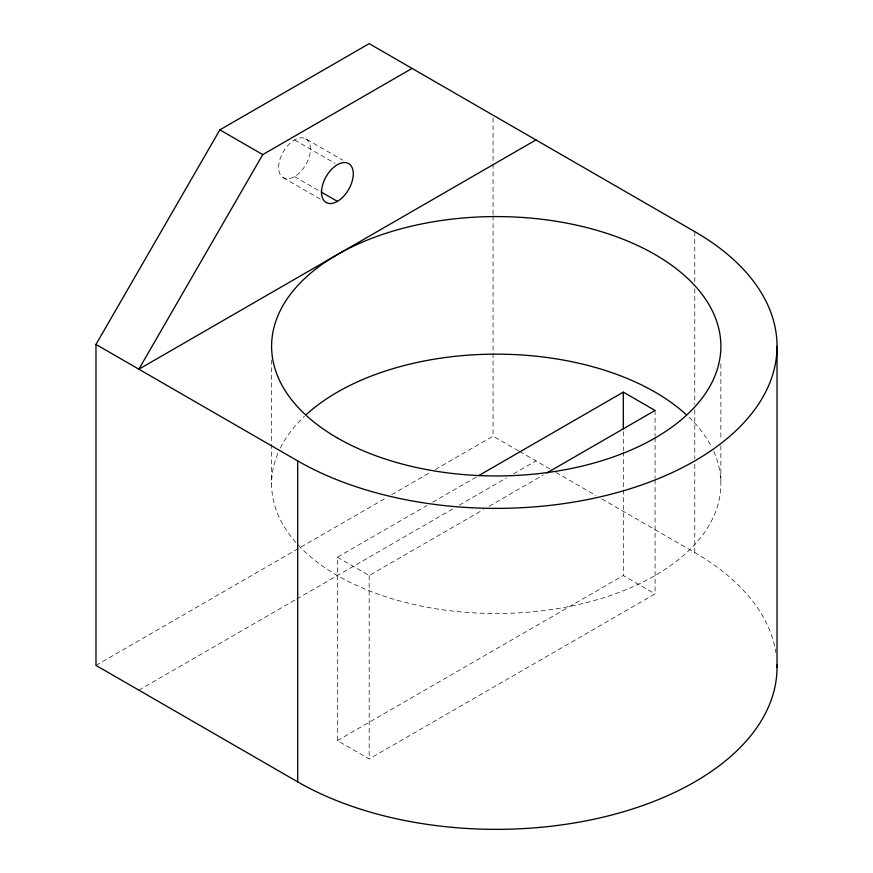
<?xml version="1.0" encoding="UTF-8"?>
<svg xmlns="http://www.w3.org/2000/svg" width="873" height="873" viewBox="0 0 873 873"><rect width="100%" height="100%" fill="white"/><g stroke="black" fill="none" stroke-linecap="round" stroke-linejoin="round"><path stroke-width="0.65" stroke-dasharray="4.37 3.27" d="M95.975 665.401L387.012 497.37M391.726 494.653L430.618 472.206M435.332 469.478L493.059 436.151L518.562 450.872M655.077 479.757L655.077 593.88L369.17 758.943L337.404 740.599L337.404 557.192L426.821 505.565M432.702 502.171L476.243 477.04M138.862 690.161L295.576 599.686M296.755 599.009L453.469 508.523M459.362 505.129L506.493 477.913M513.564 473.832L535.946 460.911M337.404 557.192L369.17 575.536L483.304 509.646M489.186 506.242L543.301 474.999M337.404 740.599L623.311 575.536L655.077 593.88M305.746 138.829A22.458 12.964 -60 0 1 298.631 173.618A22.458 12.964 -60 0 1 279.174 162.389A22.458 12.964 -60 0 1 305.746 138.829L342.838 160.239M294.517 139.942L335.09 163.36M294.517 176.619L320.02 191.34M283.289 177.732L320.38 199.153M519.719 451.537L550.066 469.063M555.948 472.457L595.953 495.548M601.835 498.952L694.788 552.609A280.79 162.105 0 0 1 775.901 652.709M720.869 363.976L720.869 440.243M720.869 445.699L720.869 483.828M694.788 231.64L694.788 281.968M694.788 288.767L694.788 404.363M694.788 409.808L694.788 458.772M694.788 464.207L694.788 552.609M655.077 410.463L655.077 436.282M655.077 437.635L655.077 478.393M623.311 431.524L623.311 450.544M623.311 451.908L623.311 488.585M623.311 489.949L623.311 575.536M493.059 117.899L493.059 162.782M493.059 164.146L493.059 214.463M493.059 215.827L493.059 351.83M493.059 353.183L493.059 436.151M369.17 575.536L369.17 758.943M271.612 359.894L271.612 442.971M271.612 444.335L271.612 483.828M713.787 451.516A224.634 129.684 0 0 1 576.486 604.967A224.634 129.684 0 0 1 296.864 543.573M295.936 542.537A224.634 129.684 0 0 1 279.262 450.261M280.342 448.024A224.634 129.684 0 0 1 304.415 416.356M688.983 417.229A224.634 129.684 0 0 1 711.571 446.911"/><path stroke-width="1.31" d="M95.975 344.442L219.865 129.848L369.17 43.65L694.788 231.64A280.79 162.105 0 0 1 694.788 460.9A280.79 162.105 0 0 1 297.693 460.9L95.975 344.442L95.975 665.401L297.693 781.87A280.79 162.105 0 0 0 605.797 816.506A280.79 162.105 0 0 0 776.992 664.615M412.056 68.41L262.751 154.608L138.862 369.203L535.946 139.942M478.59 475.676L623.311 392.13L655.077 410.463L546.836 472.959M219.865 129.848L262.751 154.608M321.177 192.016L337.404 201.379M777.025 346.275L777.025 667.245M623.311 392.13L623.311 428.807M297.693 460.9L297.693 781.87M306.281 414.61A224.634 129.684 0 0 1 686.2 414.61M337.404 437.973A224.634 129.684 0 0 0 713.219 379.842A224.634 129.684 0 0 0 438.104 221A224.634 129.684 0 0 0 337.404 437.973M341.518 198.378A22.458 12.964 -60 0 0 348.633 163.589A22.458 12.964 -60 0 0 322.061 187.149A22.458 12.964 -60 0 0 341.518 198.378"/></g></svg>
